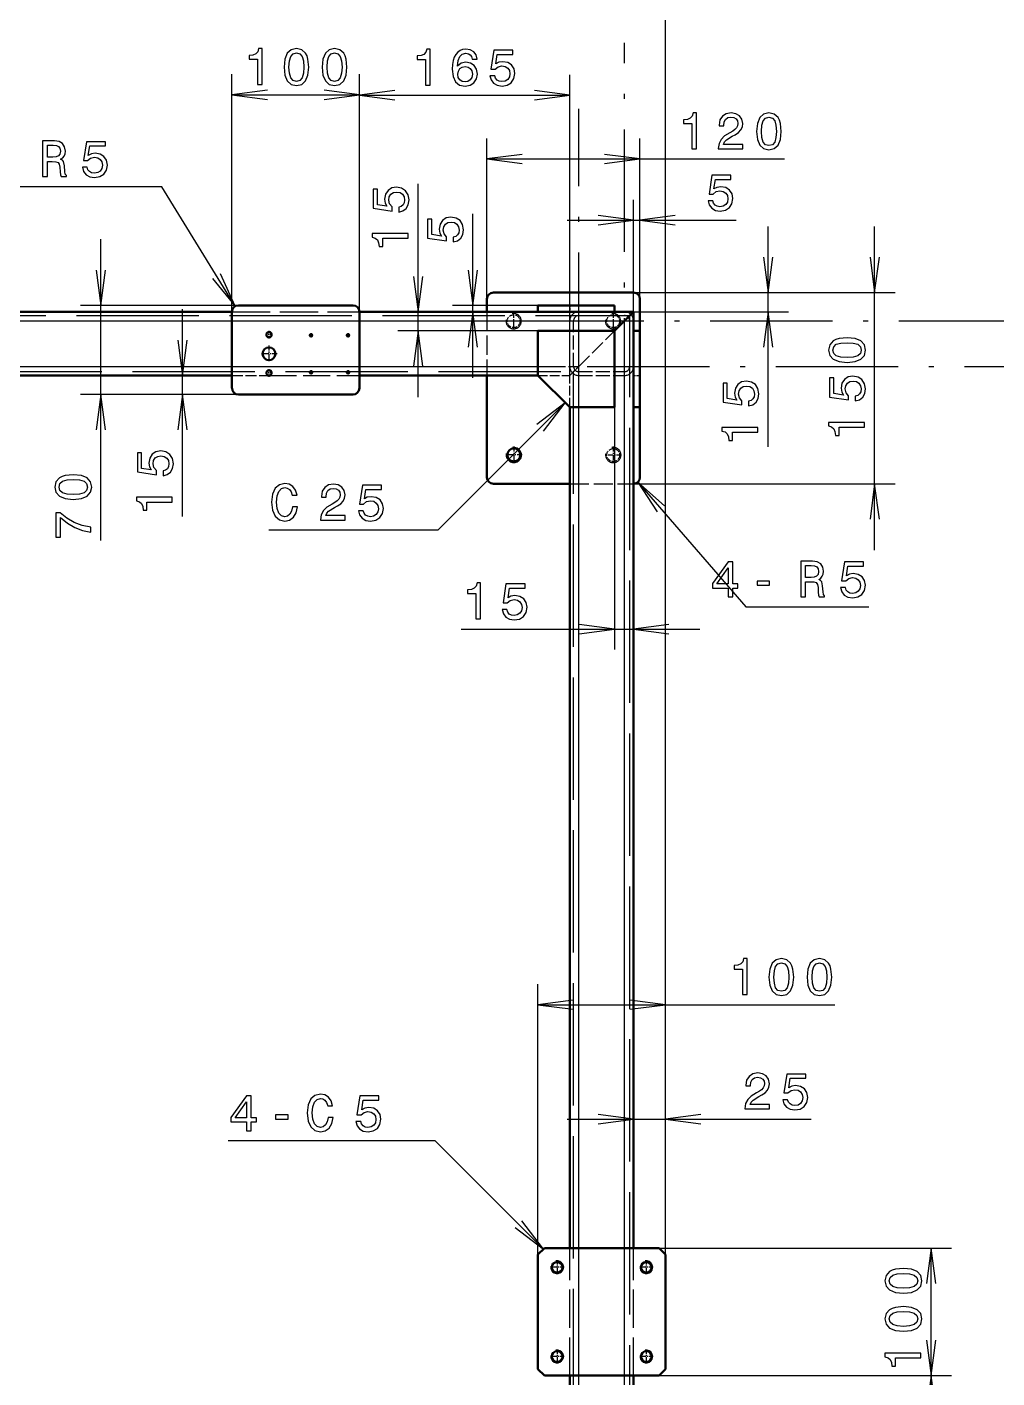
# Model space of a CAD drawing. Extents: x 0 to 1189, y 0 to 841.
# Drawn here: x 694.9 to 790.1, y 598.6 to 731.2 of the extents above; entities that cross this region are included whole.
import ezdxf

# ---------------------------------------------------------------- set-up
doc = ezdxf.new("R2010")
doc.units = 0
for name, pattern in [('DASHDOT', [18.5, 12, -3, 0.5, -3]), ('DASHED', [15, 12, -3]), ('DASHSPACE', [30, 12, -18])]:
    doc.linetypes.add(name, pattern=pattern)

msp = doc.modelspace()

# ---------------------------------------------------------------- linework, layer by layer
at = {"color": 7, "lineweight": 25}
for p, q in [((757.54, 610.72), (757.54, 766.69)), ((715.04, 703.22), (715.04, 726.51)), ((727.54, 703.22), (727.54, 726.51)), ((727.54, 703.22), (727.54, 726.46)), ((748.17, 696.97), (748.17, 726.46)), ((715.04, 724.51), (727.54, 724.51)), ((727.54, 724.46), (748.17, 724.46)), ((740.04, 704.47), (740.04, 720.21)), ((755.04, 704.47), (755.04, 720.21)), ((740.04, 718.21), (769.22, 718.21)), ((733.31, 694.84), (733.31, 715.77)), ((708.15, 715.48), (687.55, 715.48)), ((715.34, 703.75), (708.15, 715.48)), ((754.42, 703.22), (754.42, 714.19)), ((755.04, 704.47), (755.04, 714.19)), ((738.65, 696.72), (738.65, 712.83)), ((747.92, 712.19), (764.49, 712.19)), ((767.61, 689.97), (767.61, 711.59)), ((778.06, 679.84), (778.06, 711.59)), ((702.19, 680.77), (702.19, 710.34)), ((715.67, 703.84), (700.19, 703.84)), ((745.04, 703.84), (736.65, 703.84)), ((754.42, 705.09), (769.61, 705.09)), ((754.42, 705.09), (780.06, 705.09)), ((710.19, 683.13), (710.19, 703.47)), ((754.42, 703.22), (769.61, 703.22)), ((602.54, 702.34), (715.04, 702.34)), ((727.54, 702.34), (753.54, 702.34)), ((745.04, 701.34), (731.31, 701.34)), ((753.54, 611.34), (753.54, 702.34)), ((663.17, 697.84), (715.04, 697.84)), ((727.54, 697.84), (745.04, 697.84)), ((715.67, 695.09), (700.19, 695.09)), ((715.67, 695.09), (708.19, 695.09)), ((747.72, 694.29), (735.22, 681.78)), ((749.04, 611.34), (749.04, 693.84)), ((752.54, 693.84), (752.54, 670.08)), ((754.42, 686.34), (780.06, 686.34)), ((754.83, 686.5), (765.42, 674.25)), ((735.22, 681.78), (718.66, 681.78)), ((765.42, 674.25), (777.49, 674.25)), ((737.53, 672.08), (760.92, 672.08)), ((745.04, 610.72), (745.04, 637.23)), ((757.54, 610.72), (757.54, 637.23)), ((745.04, 635.23), (774.17, 635.23)), ((757.54, 610.72), (757.54, 626)), ((747.92, 624), (771.83, 624)), ((734.97, 621.86), (714.68, 621.86)), ((745.58, 611.25), (734.97, 621.86)), ((756.92, 611.34), (785.59, 611.34)), ((783.59, 598.84), (783.59, 611.34)), ((749.04, 577.59), (749.04, 598.84)), ((753.54, 557.22), (753.54, 598.84)), ((756.92, 598.84), (785.59, 598.84)), ((756.92, 598.84), (785.59, 598.84)), ((783.59, 574.47), (783.59, 598.84))]:
    msp.add_line(p, q, dxfattribs=at)
at = {"color": 7, "linetype": 'DASHDOT', "lineweight": 25}
for p, q in [((753.54, 413.09), (753.54, 729.59)), ((749.04, 419.54), (749.04, 723.14)), ((132.92, 702.34), (810.92, 702.34)), ((139.37, 697.84), (804.47, 697.84))]:
    msp.add_line(p, q, dxfattribs=at)
at = {"color": 7, "lineweight": 50}
for p, q in [((726.92, 703.84), (715.67, 703.84)), ((740.04, 704.47), (740.04, 703.22)), ((754.42, 705.09), (740.67, 705.09)), ((745.04, 703.84), (745.04, 703.22)), ((752.54, 703.84), (745.04, 703.84)), ((752.54, 703.84), (752.54, 703.22)), ((755.04, 701.34), (755.04, 704.47)), ((602.54, 703.22), (715.04, 703.22)), ((715.04, 703.22), (715.04, 695.72)), ((727.54, 703.22), (754.42, 703.22)), ((727.54, 695.72), (727.54, 703.22)), ((752.54, 703.22), (745.04, 703.22)), ((754.42, 703.22), (753.54, 702.34)), ((753.54, 702.34), (754.42, 703.22)), ((754.42, 611.34), (754.42, 703.22)), ((752.54, 701.34), (745.04, 701.34)), ((745.04, 701.34), (745.04, 696.97)), ((752.54, 701.34), (753.54, 702.34)), ((752.54, 701.34), (753.54, 702.34)), ((752.54, 693.84), (752.54, 701.34)), ((754.42, 701.34), (754.42, 693.84)), ((754.42, 701.34), (755.04, 701.34)), ((755.04, 701.34), (755.04, 693.84)), ((663.17, 696.97), (715.04, 696.97)), ((718.6, 696.97), (718.73, 696.97)), ((727.54, 696.97), (745.04, 696.97)), ((740.04, 696.97), (740.04, 686.97)), ((745.04, 696.97), (748.17, 693.84)), ((715.67, 695.09), (726.92, 695.09)), ((748.17, 611.34), (748.17, 693.84)), ((748.17, 693.84), (752.54, 693.84)), ((754.42, 693.84), (755.04, 693.84)), ((755.04, 686.97), (755.04, 693.84)), ((740.67, 686.34), (748.17, 686.34)), ((745.67, 611.34), (745.04, 610.72)), ((745.67, 611.34), (756.92, 611.34)), ((757.54, 610.72), (756.92, 611.34)), ((745.04, 610.72), (745.04, 599.47)), ((757.54, 599.47), (757.54, 610.72)), ((745.04, 599.47), (745.67, 598.84)), ((757.54, 599.47), (756.92, 598.84)), ((756.92, 598.84), (745.67, 598.84)), ((748.17, 577.59), (748.17, 598.84)), ((754.42, 557.22), (754.42, 598.84))]:
    msp.add_line(p, q, dxfattribs=at)
at = {"color": 7, "linetype": 'DASHED', "lineweight": 25, "ltscale": 0.015625}
for p, q in [((748.17, 703.84), (748.17, 703.22)), ((748.17, 703.84), (748.17, 703.22)), ((754.42, 696.97), (755.04, 696.97)), ((754.42, 696.97), (755.04, 696.97))]:
    msp.add_line(p, q, dxfattribs=at)
at = {"color": 7, "linetype": 'DASHED', "lineweight": 25}
for p, q in [((189.79, 702.84), (754.04, 702.84)), ((754.04, 439.84), (754.04, 702.84)), ((190.29, 702.34), (753.54, 702.34)), ((190.29, 702.34), (753.54, 702.34)), ((190.29, 702.34), (753.54, 702.34)), ((753.54, 440.34), (753.54, 702.34)), ((753.54, 440.34), (753.54, 702.34)), ((753.54, 440.34), (753.54, 702.34)), ((194.79, 697.84), (749.04, 697.84)), ((194.79, 697.84), (749.04, 697.84)), ((194.79, 697.84), (749.04, 697.84)), ((195.29, 697.34), (748.54, 697.34)), ((748.54, 445.34), (748.54, 697.34)), ((749.04, 444.84), (749.04, 697.84)), ((749.04, 444.84), (749.04, 697.84)), ((749.04, 444.84), (749.04, 697.84))]:
    msp.add_line(p, q, dxfattribs=at)
at = {"color": 7, "linetype": 'DASHED', "lineweight": 25, "ltscale": 0.3125}
for p, q in [((715.04, 703.22), (727.54, 703.22)), ((715.04, 702.34), (727.54, 702.34)), ((715.04, 697.84), (727.54, 697.84)), ((748.17, 598.84), (748.17, 611.34)), ((749.04, 598.84), (749.04, 611.34)), ((753.54, 598.84), (753.54, 611.34)), ((754.42, 598.84), (754.42, 611.34))]:
    msp.add_line(p, q, dxfattribs=at)
at = {"color": 7, "linetype": 'DASHED', "lineweight": 25, "ltscale": 0.15625}
msp.add_line((740.04, 703.22), (740.04, 696.97), dxfattribs=at)
at = {"color": 7, "linetype": 'DASHDOT', "lineweight": 25, "ltscale": 0.041055}
for p, q in [((742.66, 703.11), (742.66, 701.47)), ((752.41, 703.11), (752.41, 701.47)), ((743.48, 702.29), (741.84, 702.29)), ((753.23, 702.29), (751.59, 702.29)), ((742.68, 689.99), (742.68, 688.35)), ((752.43, 689.99), (752.43, 688.34)), ((743.5, 689.17), (741.86, 689.17)), ((753.25, 689.16), (751.61, 689.16))]:
    msp.add_line(p, q, dxfattribs=at)
at = {"color": 7, "linetype": 'DASHDOT', "lineweight": 25, "ltscale": 0.016794}
for p, q in [((718.67, 701.31), (718.67, 700.63)), ((719, 700.97), (718.33, 700.97)), ((719, 697.22), (718.33, 697.22)), ((718.67, 697.56), (718.67, 696.88))]:
    msp.add_line(p, q, dxfattribs=at)
at = {"color": 7, "linetype": 'DASHED', "lineweight": 25, "ltscale": 0.1125}
for p, q in [((748.17, 697.84), (748.17, 702.34)), ((748.54, 697.84), (748.54, 702.34)), ((749.04, 697.34), (753.54, 697.34)), ((749.04, 696.97), (753.54, 696.97))]:
    msp.add_line(p, q, dxfattribs=at)
at = {"color": 7, "linetype": 'DASHED', "lineweight": 25, "ltscale": 0.123744}
msp.add_line((749.04, 697.84), (752.54, 701.34), dxfattribs=at)
msp.add_line((749.04, 697.84), (752.54, 701.34), dxfattribs=at)
at = {"color": 7, "linetype": 'DASHDOT', "lineweight": 25, "ltscale": 0.040625}
for p, q in [((718.67, 699.91), (718.67, 698.28)), ((719.48, 699.09), (717.86, 699.09))]:
    msp.add_line(p, q, dxfattribs=at)
at = {"color": 7, "linetype": 'DASHDOT', "lineweight": 25, "ltscale": 0.008179}
for p, q in [((722.96, 700.91), (722.63, 700.91)), ((722.79, 701.07), (722.79, 700.74)), ((726.58, 700.91), (726.25, 700.91)), ((726.42, 701.07), (726.42, 700.74)), ((722.96, 697.28), (722.63, 697.28)), ((722.79, 697.45), (722.79, 697.12)), ((726.58, 697.28), (726.25, 697.28)), ((726.42, 697.45), (726.42, 697.12))]:
    msp.add_line(p, q, dxfattribs=at)
at = {"color": 7, "linetype": 'DASHED', "lineweight": 25, "ltscale": 0.1}
for p in [(745.04, 697.84), (749.04, 693.84)]:
    msp.add_line(p, (749.04, 697.84), dxfattribs=at)
at = {"color": 7, "linetype": 'DASHED', "lineweight": 25, "ltscale": 0.030936}
for p, q in [((748.17, 696.97), (749.04, 697.84)), ((749.04, 697.84), (748.17, 696.97))]:
    msp.add_line(p, q, dxfattribs=at)
at = {"color": 7, "linetype": 'DASHED', "lineweight": 25, "ltscale": 0.088994}
msp.add_line((715.04, 696.97), (718.6, 696.97), dxfattribs=at)
at = {"color": 7, "linetype": 'DASHED', "lineweight": 25, "ltscale": 0.220244}
msp.add_line((718.73, 696.97), (727.54, 696.97), dxfattribs=at)
at = {"color": 7, "linetype": 'DASHED', "lineweight": 25, "ltscale": 0.078125}
for p in [(745.04, 696.97), (748.17, 693.84)]:
    msp.add_line(p, (748.17, 696.97), dxfattribs=at)
at = {"color": 7, "linetype": 'DASHED', "lineweight": 25, "ltscale": 0.156252}
msp.add_line((748.17, 686.34), (754.42, 686.34), dxfattribs=at)
at = {"color": 7, "linetype": 'DASHDOT', "lineweight": 25, "ltscale": 0.034027}
for p, q in [((746.92, 610.15), (746.92, 608.79)), ((755.67, 610.15), (755.67, 608.79)), ((747.6, 609.47), (746.24, 609.47)), ((756.35, 609.47), (754.99, 609.47)), ((747.6, 600.72), (746.24, 600.72)), ((746.92, 601.4), (746.92, 600.04)), ((756.35, 600.72), (754.99, 600.72)), ((755.67, 601.4), (755.67, 600.04))]:
    msp.add_line(p, q, dxfattribs=at)
at = {"color": 7, "lineweight": 25}
for points in [[(717.54, 725.51), (718, 725.51), (718, 729.04), (717.65, 729.04), (717.56, 728.73), (717.38, 728.52), (717.1, 728.4), (716.72, 728.36), (716.72, 728), (717.54, 728)], [(720.15, 727.22), (720.22, 726.43), (720.46, 725.86), (720.84, 725.52), (721.36, 725.41), (721.88, 725.52), (722.26, 725.86), (722.49, 726.43), (722.57, 727.22), (722.49, 728.01), (722.4, 728.32), (722.26, 728.58), (721.88, 728.92), (721.36, 729.04), (720.84, 728.92), (720.46, 728.57), (720.22, 728.01)], [(723.88, 727.22), (723.96, 726.43), (724.2, 725.86), (724.58, 725.52), (725.1, 725.41), (725.62, 725.52), (726, 725.86), (726.23, 726.43), (726.31, 727.22), (726.23, 728.01), (726.13, 728.32), (726, 728.58), (725.62, 728.92), (725.1, 729.04), (724.58, 728.92), (724.2, 728.57), (723.96, 728.01)], [(720.63, 727.22), (720.67, 727.83), (720.8, 728.27), (721.03, 728.53), (721.36, 728.62), (721.7, 728.53), (721.92, 728.27), (722.05, 727.83), (722.09, 727.22), (722.05, 726.61), (721.92, 726.17), (721.7, 725.91), (721.36, 725.82), (721.03, 725.91), (720.8, 726.17), (720.67, 726.61)], [(724.37, 727.22), (724.41, 727.83), (724.53, 728.27), (724.76, 728.53), (725.1, 728.62), (725.43, 728.53), (725.66, 728.27), (725.79, 727.83), (725.83, 727.22), (725.79, 726.61), (725.66, 726.17), (725.43, 725.91), (725.1, 725.82), (724.76, 725.91), (724.53, 726.17), (724.41, 726.61)], [(734.03, 725.46), (734.49, 725.46), (734.49, 728.98), (734.15, 728.98), (734.05, 728.68), (733.87, 728.47), (733.6, 728.35), (733.21, 728.31), (733.21, 727.95), (734.03, 727.95)], [(739.07, 728.01), (738.97, 728.42), (738.75, 728.73), (738.41, 728.92), (737.96, 728.98), (737.66, 728.95), (737.41, 728.85), (737.18, 728.7), (736.99, 728.47), (736.84, 728.2), (736.73, 727.86), (736.66, 727.46), (736.64, 727.01), (736.72, 726.3), (736.96, 725.78), (737.36, 725.46), (737.91, 725.36), (738.4, 725.45), (738.77, 725.68), (739.01, 726.06), (739.1, 726.53), (739.01, 727.01), (738.78, 727.38), (738.42, 727.61), (737.98, 727.69), (737.5, 727.59), (737.14, 727.3), (737.22, 727.86), (737.38, 728.26), (737.62, 728.49), (737.97, 728.57), (738.22, 728.53), (738.41, 728.43), (738.54, 728.25), (738.6, 728.01)], [(740.34, 726.37), (740.45, 725.96), (740.7, 725.63), (741.06, 725.43), (741.53, 725.36), (742.04, 725.45), (742.43, 725.69), (742.69, 726.09), (742.78, 726.59), (742.7, 727.06), (742.45, 727.43), (742.08, 727.67), (741.59, 727.75), (741.21, 727.69), (740.92, 727.53), (741.06, 728.47), (742.59, 728.47), (742.59, 728.88), (740.72, 728.88), (740.44, 727.03), (740.85, 727.03), (741.14, 727.26), (741.51, 727.35), (741.83, 727.29), (742.08, 727.13), (742.24, 726.89), (742.29, 726.57), (742.24, 726.25), (742.08, 726), (741.83, 725.85), (741.51, 725.79), (741.24, 725.83), (741.04, 725.94), (740.89, 726.12), (740.81, 726.37)], [(738.61, 726.53), (738.55, 726.21), (738.41, 725.97), (738.18, 725.81), (737.9, 725.76), (737.6, 725.81), (737.38, 725.96), (737.23, 726.2), (737.19, 726.52), (737.24, 726.83), (737.38, 727.07), (737.61, 727.22), (737.92, 727.28), (738.19, 727.22), (738.41, 727.08), (738.55, 726.84)], [(760.13, 719.21), (760.59, 719.21), (760.59, 722.73), (760.25, 722.73), (760.16, 722.42), (759.98, 722.22), (759.7, 722.09), (759.32, 722.05), (759.32, 721.7), (760.13, 721.7)], [(762.73, 719.21), (765.14, 719.21), (765.14, 719.64), (763.24, 719.64), (763.34, 719.88), (763.52, 720.07), (764.08, 720.43), (764.38, 720.58), (764.71, 720.8), (764.95, 721.05), (765.09, 721.35), (765.14, 721.69), (765.05, 722.11), (764.81, 722.44), (764.45, 722.65), (763.98, 722.73), (763.5, 722.64), (763.13, 722.41), (762.89, 722.03), (762.81, 721.53), (762.81, 721.46), (763.27, 721.46), (763.27, 721.5), (763.32, 721.84), (763.45, 722.09), (763.67, 722.26), (763.96, 722.31), (764.25, 722.26), (764.47, 722.14), (764.61, 721.94), (764.66, 721.69), (764.62, 721.46), (764.53, 721.26), (764.36, 721.09), (764.14, 720.94), (763.85, 720.78), (763.35, 720.47), (763, 720.13), (762.8, 719.73), (762.73, 719.22)], [(766.48, 720.91), (766.56, 720.12), (766.79, 719.56), (767.17, 719.22), (767.7, 719.1), (768.22, 719.22), (768.6, 719.56), (768.83, 720.12), (768.91, 720.91), (768.83, 721.7), (768.73, 722.01), (768.6, 722.27), (768.22, 722.61), (767.7, 722.73), (767.17, 722.61), (766.79, 722.27), (766.56, 721.7)], [(766.97, 720.91), (767.01, 721.52), (767.13, 721.96), (767.36, 722.22), (767.7, 722.31), (768.03, 722.22), (768.26, 721.96), (768.38, 721.52), (768.42, 720.91), (768.38, 720.3), (768.26, 719.86), (768.03, 719.6), (767.7, 719.52), (767.36, 719.6), (767.13, 719.86), (767.01, 720.3)], [(696.47, 716.48), (696.94, 716.48), (696.94, 717.96), (697.42, 717.96), (697.77, 717.94), (697.99, 717.87), (698.11, 717.7), (698.16, 717.41), (698.19, 716.95), (698.22, 716.66), (698.28, 716.48), (698.81, 716.48), (698.81, 716.58), (698.69, 716.72), (698.65, 716.98), (698.62, 717.54), (698.53, 717.96), (698.42, 718.09), (698.23, 718.19), (698.44, 718.32), (698.58, 718.49), (698.67, 718.71), (698.7, 718.98), (698.63, 719.4), (698.43, 719.72), (698.09, 719.91), (697.64, 719.98), (696.47, 719.98)], [(700.38, 717.39), (700.49, 716.98), (700.74, 716.66), (701.1, 716.45), (701.56, 716.38), (702.07, 716.47), (702.47, 716.72), (702.72, 717.11), (702.82, 717.61), (702.73, 718.08), (702.49, 718.45), (702.11, 718.69), (701.62, 718.77), (701.25, 718.71), (700.95, 718.55), (701.1, 719.49), (702.63, 719.49), (702.63, 719.9), (700.76, 719.9), (700.48, 718.05), (700.88, 718.05), (701.18, 718.28), (701.55, 718.37), (701.87, 718.32), (702.12, 718.15), (702.28, 717.91), (702.33, 717.59), (702.28, 717.27), (702.11, 717.02), (701.87, 716.87), (701.55, 716.81), (701.28, 716.85), (701.08, 716.96), (700.92, 717.15), (700.85, 717.39)], [(697.51, 719.55), (697.82, 719.52), (698.03, 719.42), (698.17, 719.25), (698.21, 718.97), (698.16, 718.68), (698.03, 718.5), (697.8, 718.41), (697.48, 718.39), (696.94, 718.39), (696.94, 719.55)], [(761.72, 714.1), (761.84, 713.69), (762.08, 713.37), (762.45, 713.16), (762.91, 713.09), (763.42, 713.18), (763.82, 713.43), (764.07, 713.82), (764.17, 714.32), (764.08, 714.79), (763.84, 715.16), (763.46, 715.4), (762.97, 715.48), (762.59, 715.42), (762.3, 715.26), (762.44, 716.2), (763.97, 716.2), (763.97, 716.61), (762.1, 716.61), (761.83, 714.76), (762.23, 714.76), (762.52, 715), (762.89, 715.08), (763.22, 715.03), (763.46, 714.86), (763.62, 714.62), (763.68, 714.3), (763.62, 713.98), (763.46, 713.73), (763.21, 713.58), (762.89, 713.52), (762.63, 713.56), (762.42, 713.67), (762.27, 713.86), (762.19, 714.1)], [(731.39, 713), (731.81, 713.11), (732.13, 713.36), (732.33, 713.72), (732.41, 714.19), (732.32, 714.69), (732.07, 715.09), (731.68, 715.35), (731.17, 715.44), (730.7, 715.36), (730.34, 715.11), (730.1, 714.74), (730.01, 714.25), (730.07, 713.87), (730.24, 713.58), (729.3, 713.72), (729.3, 715.25), (728.88, 715.25), (728.88, 713.38), (730.74, 713.1), (730.74, 713.5), (730.5, 713.8), (730.42, 714.17), (730.47, 714.49), (730.63, 714.74), (730.88, 714.9), (731.2, 714.95), (731.52, 714.9), (731.76, 714.74), (731.92, 714.49), (731.97, 714.17), (731.94, 713.9), (731.82, 713.7), (731.64, 713.55), (731.39, 713.47)], [(736.73, 710.06), (737.15, 710.18), (737.47, 710.42), (737.67, 710.79), (737.75, 711.25), (737.66, 711.76), (737.41, 712.16), (737.02, 712.41), (736.51, 712.51), (736.04, 712.42), (735.67, 712.18), (735.44, 711.8), (735.35, 711.31), (735.41, 710.93), (735.58, 710.64), (734.64, 710.78), (734.64, 712.31), (734.22, 712.31), (734.22, 710.44), (736.08, 710.17), (736.08, 710.57), (735.84, 710.86), (735.76, 711.23), (735.81, 711.56), (735.97, 711.8), (736.22, 711.96), (736.54, 712.02), (736.85, 711.96), (737.1, 711.8), (737.26, 711.55), (737.31, 711.23), (737.28, 710.97), (737.16, 710.76), (736.98, 710.61), (736.73, 710.53)], [(732.31, 710.42), (732.31, 710.88), (728.78, 710.88), (728.78, 710.54), (729.09, 710.45), (729.3, 710.27), (729.42, 709.99), (729.46, 709.61), (729.82, 709.61), (729.82, 710.42)], [(775.35, 698.24), (776.14, 698.32), (776.71, 698.55), (777.05, 698.93), (777.16, 699.46), (777.05, 699.97), (776.71, 700.35), (776.14, 700.59), (775.35, 700.67), (774.57, 700.59), (774.25, 700.49), (774, 700.35), (773.65, 699.97), (773.54, 699.46), (773.65, 698.93), (774, 698.55), (774.57, 698.32)], [(775.35, 698.72), (774.74, 698.76), (774.3, 698.89), (774.05, 699.12), (773.96, 699.46), (774.05, 699.79), (774.3, 700.02), (774.74, 700.14), (775.35, 700.18), (775.97, 700.14), (776.41, 700.02), (776.66, 699.79), (776.75, 699.46), (776.66, 699.12), (776.41, 698.89), (775.97, 698.76)], [(765.7, 693.97), (766.11, 694.09), (766.43, 694.33), (766.64, 694.7), (766.71, 695.16), (766.62, 695.67), (766.37, 696.07), (765.98, 696.32), (765.48, 696.42), (765.01, 696.33), (764.64, 696.09), (764.4, 695.71), (764.32, 695.22), (764.38, 694.84), (764.54, 694.55), (763.6, 694.69), (763.6, 696.22), (763.19, 696.22), (763.19, 694.35), (765.04, 694.08), (765.04, 694.48), (764.8, 694.77), (764.72, 695.14), (764.77, 695.47), (764.94, 695.71), (765.18, 695.87), (765.5, 695.93), (765.82, 695.87), (766.07, 695.71), (766.22, 695.46), (766.28, 695.14), (766.24, 694.88), (766.13, 694.67), (765.94, 694.52), (765.7, 694.44)], [(776.15, 694.47), (776.56, 694.58), (776.89, 694.83), (777.09, 695.19), (777.16, 695.65), (777.07, 696.16), (776.82, 696.56), (776.43, 696.81), (775.93, 696.91), (775.46, 696.82), (775.09, 696.58), (774.85, 696.2), (774.77, 695.71), (774.83, 695.34), (774.99, 695.04), (774.05, 695.18), (774.05, 696.72), (773.64, 696.72), (773.64, 694.85), (775.49, 694.57), (775.49, 694.97), (775.26, 695.27), (775.17, 695.64), (775.23, 695.96), (775.39, 696.21), (775.63, 696.36), (775.95, 696.42), (776.27, 696.36), (776.52, 696.2), (776.67, 695.96), (776.73, 695.64), (776.69, 695.37), (776.58, 695.16), (776.4, 695.01), (776.15, 694.94)], [(777.06, 691.89), (777.06, 692.35), (773.54, 692.35), (773.54, 692.01), (773.84, 691.92), (774.05, 691.74), (774.17, 691.46), (774.21, 691.08), (774.57, 691.08), (774.57, 691.89)], [(766.61, 691.4), (766.61, 691.86), (763.08, 691.86), (763.08, 691.51), (763.39, 691.42), (763.6, 691.24), (763.72, 690.96), (763.76, 690.58), (764.12, 690.58), (764.12, 691.4)], [(708.28, 687.13), (708.69, 687.24), (709.02, 687.49), (709.22, 687.85), (709.3, 688.31), (709.2, 688.82), (708.96, 689.22), (708.56, 689.47), (708.06, 689.57), (707.59, 689.48), (707.22, 689.24), (706.99, 688.86), (706.9, 688.37), (706.96, 688), (707.13, 687.7), (706.18, 687.84), (706.18, 689.38), (705.77, 689.38), (705.77, 687.51), (707.63, 687.23), (707.63, 687.63), (707.39, 687.93), (707.3, 688.3), (707.36, 688.62), (707.52, 688.87), (707.77, 689.02), (708.08, 689.08), (708.4, 689.02), (708.65, 688.86), (708.81, 688.62), (708.86, 688.3), (708.83, 688.03), (708.71, 687.82), (708.53, 687.67), (708.28, 687.6)], [(699.48, 684.8), (700.27, 684.88), (700.84, 685.12), (701.18, 685.5), (701.29, 686.02), (701.18, 686.54), (700.84, 686.92), (700.27, 687.15), (699.48, 687.23), (698.69, 687.15), (698.38, 687.05), (698.12, 686.92), (697.78, 686.54), (697.67, 686.02), (697.78, 685.5), (698.13, 685.12), (698.69, 684.88)], [(699.48, 685.29), (698.87, 685.33), (698.43, 685.45), (698.17, 685.68), (698.08, 686.02), (698.17, 686.35), (698.43, 686.58), (698.87, 686.71), (699.48, 686.75), (700.1, 686.71), (700.54, 686.58), (700.79, 686.35), (700.88, 686.02), (700.79, 685.68), (700.54, 685.45), (700.1, 685.33)], [(720.99, 684.08), (720.89, 683.66), (720.73, 683.35), (720.49, 683.17), (720.22, 683.11), (719.89, 683.2), (719.64, 683.47), (719.46, 683.91), (719.41, 684.53), (719.46, 685.14), (719.63, 685.59), (719.89, 685.86), (720.22, 685.96), (720.46, 685.91), (720.67, 685.77), (720.83, 685.54), (720.94, 685.23), (721.42, 685.23), (721.27, 685.7), (721.01, 686.07), (720.65, 686.3), (720.22, 686.38), (719.69, 686.25), (719.28, 685.9), (719.02, 685.32), (718.92, 684.53), (719.02, 683.74), (719.28, 683.16), (719.69, 682.81), (720.22, 682.68), (720.69, 682.78), (721.07, 683.05), (721.34, 683.49), (721.48, 684.08)], [(723.73, 682.78), (726.14, 682.78), (726.14, 683.21), (724.24, 683.21), (724.34, 683.45), (724.52, 683.65), (725.08, 684.01), (725.38, 684.16), (725.71, 684.37), (725.95, 684.63), (726.09, 684.92), (726.14, 685.26), (726.05, 685.68), (725.81, 686.02), (725.45, 686.23), (724.98, 686.31), (724.5, 686.22), (724.13, 685.98), (723.89, 685.6), (723.81, 685.1), (723.81, 685.03), (724.27, 685.03), (724.27, 685.07), (724.32, 685.42), (724.45, 685.67), (724.67, 685.83), (724.96, 685.89), (725.25, 685.84), (725.47, 685.71), (725.61, 685.51), (725.66, 685.27), (725.62, 685.03), (725.53, 684.84), (725.36, 684.67), (725.14, 684.51), (724.85, 684.35), (724.35, 684.04), (724, 683.71), (723.8, 683.3), (723.73, 682.8)], [(727.45, 683.69), (727.56, 683.28), (727.8, 682.96), (728.17, 682.75), (728.63, 682.68), (729.14, 682.77), (729.54, 683.02), (729.79, 683.41), (729.89, 683.91), (729.8, 684.38), (729.56, 684.75), (729.18, 684.99), (728.69, 685.07), (728.31, 685.01), (728.02, 684.85), (728.16, 685.79), (729.7, 685.79), (729.7, 686.2), (727.83, 686.2), (727.55, 684.35), (727.95, 684.35), (728.24, 684.59), (728.62, 684.67), (728.94, 684.62), (729.19, 684.45), (729.34, 684.21), (729.4, 683.89), (729.34, 683.57), (729.18, 683.32), (728.93, 683.17), (728.62, 683.11), (728.35, 683.15), (728.14, 683.26), (727.99, 683.45), (727.92, 683.69)], [(709.19, 684.55), (709.19, 685.01), (705.67, 685.01), (705.67, 684.67), (705.98, 684.58), (706.18, 684.4), (706.3, 684.12), (706.34, 683.74), (706.7, 683.74), (706.7, 684.55)], [(701.19, 681.58), (701.19, 682.09), (700.36, 682.26), (699.58, 682.55), (698.86, 682.96), (698.18, 683.5), (697.77, 683.5), (697.77, 681.1), (698.23, 681.1), (698.23, 683.02), (698.91, 682.47), (699.62, 682.05), (700.37, 681.75)], [(763.69, 675.25), (764.15, 675.25), (764.15, 676.11), (764.65, 676.11), (764.65, 676.52), (764.15, 676.52), (764.15, 678.67), (763.69, 678.67), (762.15, 676.56), (762.15, 676.11), (763.69, 676.11)], [(770.81, 675.25), (771.28, 675.25), (771.28, 676.72), (771.76, 676.72), (772.11, 676.71), (772.34, 676.64), (772.46, 676.47), (772.51, 676.17), (772.53, 675.72), (772.56, 675.42), (772.62, 675.25), (773.15, 675.25), (773.15, 675.34), (773.04, 675.48), (773, 675.74), (772.96, 676.31), (772.88, 676.73), (772.76, 676.86), (772.58, 676.96), (772.78, 677.08), (772.92, 677.26), (773.01, 677.48), (773.04, 677.75), (772.97, 678.17), (772.77, 678.49), (772.44, 678.68), (771.98, 678.75), (770.81, 678.75)], [(774.72, 676.16), (774.83, 675.74), (775.08, 675.42), (775.44, 675.22), (775.91, 675.14), (776.42, 675.24), (776.82, 675.48), (777.07, 675.88), (777.16, 676.38), (777.08, 676.85), (776.84, 677.22), (776.46, 677.45), (775.97, 677.54), (775.59, 677.48), (775.3, 677.31), (775.44, 678.26), (776.97, 678.26), (776.97, 678.67), (775.1, 678.67), (774.82, 676.81), (775.23, 676.81), (775.52, 677.05), (775.89, 677.14), (776.22, 677.08), (776.46, 676.92), (776.62, 676.67), (776.67, 676.36), (776.62, 676.04), (776.46, 675.79), (776.21, 675.63), (775.89, 675.58), (775.63, 675.61), (775.42, 675.73), (775.27, 675.91), (775.19, 676.16)], [(762.58, 676.52), (763.69, 678.09), (763.69, 676.52)], [(771.85, 678.32), (772.16, 678.29), (772.38, 678.19), (772.51, 678.01), (772.56, 677.74), (772.51, 677.44), (772.37, 677.27), (772.14, 677.18), (771.82, 677.15), (771.28, 677.15), (771.28, 678.32)], [(738.96, 673.08), (739.42, 673.08), (739.42, 676.61), (739.08, 676.61), (738.98, 676.3), (738.8, 676.09), (738.53, 675.97), (738.14, 675.93), (738.14, 675.57), (738.96, 675.57)], [(741.54, 673.99), (741.65, 673.58), (741.89, 673.26), (742.26, 673.06), (742.72, 672.98), (743.23, 673.07), (743.63, 673.32), (743.88, 673.71), (743.98, 674.22), (743.89, 674.68), (743.65, 675.05), (743.27, 675.29), (742.78, 675.38), (742.4, 675.31), (742.11, 675.15), (742.25, 676.09), (743.79, 676.09), (743.79, 676.51), (741.91, 676.51), (741.64, 674.65), (742.04, 674.65), (742.33, 674.89), (742.71, 674.97), (743.03, 674.92), (743.28, 674.76), (743.43, 674.51), (743.49, 674.19), (743.43, 673.87), (743.27, 673.63), (743.02, 673.47), (742.71, 673.41), (742.44, 673.45), (742.23, 673.56), (742.08, 673.75), (742, 673.99)], [(766.54, 676.4), (767.76, 676.4), (767.76, 676.8), (766.54, 676.8)], [(765.09, 636.23), (765.55, 636.23), (765.55, 639.76), (765.21, 639.76), (765.12, 639.45), (764.94, 639.25), (764.66, 639.12), (764.27, 639.08), (764.27, 638.73), (765.09, 638.73)], [(767.7, 637.94), (767.78, 637.15), (768.02, 636.59), (768.39, 636.24), (768.92, 636.13), (769.44, 636.24), (769.82, 636.59), (770.05, 637.15), (770.13, 637.94), (770.05, 638.73), (769.95, 639.04), (769.82, 639.3), (769.44, 639.64), (768.92, 639.76), (768.39, 639.64), (768.02, 639.3), (767.78, 638.73)], [(768.19, 637.94), (768.23, 638.55), (768.35, 638.99), (768.58, 639.25), (768.92, 639.34), (769.25, 639.25), (769.48, 638.99), (769.6, 638.55), (769.64, 637.94), (769.6, 637.33), (769.48, 636.89), (769.25, 636.63), (768.92, 636.55), (768.58, 636.63), (768.35, 636.89), (768.23, 637.33)], [(771.44, 637.94), (771.51, 637.15), (771.75, 636.59), (772.13, 636.24), (772.65, 636.13), (773.17, 636.24), (773.55, 636.59), (773.78, 637.15), (773.87, 637.94), (773.78, 638.73), (773.69, 639.04), (773.55, 639.3), (773.17, 639.64), (772.65, 639.76), (772.13, 639.64), (771.75, 639.3), (771.51, 638.73)], [(771.92, 637.94), (771.96, 638.55), (772.09, 638.99), (772.32, 639.25), (772.65, 639.34), (772.99, 639.25), (773.21, 638.99), (773.34, 638.55), (773.38, 637.94), (773.34, 637.33), (773.21, 636.89), (772.99, 636.63), (772.65, 636.55), (772.32, 636.63), (772.09, 636.89), (771.96, 637.33)], [(765.34, 625), (767.75, 625), (767.75, 625.44), (765.85, 625.44), (765.95, 625.67), (766.14, 625.87), (766.69, 626.23), (766.99, 626.38), (767.33, 626.6), (767.56, 626.85), (767.7, 627.15), (767.75, 627.48), (767.66, 627.91), (767.43, 628.24), (767.06, 628.45), (766.59, 628.53), (766.11, 628.44), (765.74, 628.2), (765.5, 627.83), (765.42, 627.33), (765.42, 627.26), (765.88, 627.26), (765.88, 627.3), (765.93, 627.64), (766.06, 627.89), (766.28, 628.05), (766.57, 628.11), (766.86, 628.06), (767.08, 627.93), (767.22, 627.74), (767.27, 627.49), (767.23, 627.26), (767.14, 627.06), (766.98, 626.89), (766.76, 626.74), (766.46, 626.58), (765.96, 626.26), (765.62, 625.93), (765.41, 625.53), (765.34, 625.02)], [(769.06, 625.91), (769.17, 625.5), (769.42, 625.18), (769.78, 624.98), (770.24, 624.9), (770.75, 624.99), (771.15, 625.24), (771.4, 625.63), (771.5, 626.14), (771.41, 626.61), (771.17, 626.97), (770.79, 627.21), (770.3, 627.3), (769.93, 627.24), (769.63, 627.07), (769.78, 628.01), (771.31, 628.01), (771.31, 628.43), (769.44, 628.43), (769.16, 626.57), (769.56, 626.57), (769.86, 626.81), (770.23, 626.89), (770.55, 626.84), (770.8, 626.68), (770.96, 626.43), (771.01, 626.11), (770.96, 625.79), (770.79, 625.55), (770.55, 625.39), (770.23, 625.33), (769.96, 625.37), (769.76, 625.49), (769.6, 625.67), (769.53, 625.91)], [(716.47, 622.86), (716.93, 622.86), (716.93, 623.73), (717.43, 623.73), (717.43, 624.13), (716.93, 624.13), (716.93, 626.28), (716.47, 626.28), (714.93, 624.17), (714.93, 623.73), (716.47, 623.73)], [(715.36, 624.13), (716.47, 625.7), (716.47, 624.13)], [(724.48, 624.16), (724.38, 623.74), (724.22, 623.43), (723.98, 623.25), (723.71, 623.19), (723.38, 623.28), (723.13, 623.55), (722.96, 623.99), (722.9, 624.61), (722.96, 625.22), (723.12, 625.67), (723.38, 625.94), (723.71, 626.04), (723.95, 625.99), (724.16, 625.85), (724.32, 625.62), (724.43, 625.31), (724.91, 625.31), (724.76, 625.79), (724.5, 626.15), (724.14, 626.38), (723.71, 626.46), (723.18, 626.33), (722.77, 625.98), (722.51, 625.4), (722.42, 624.61), (722.51, 623.82), (722.77, 623.24), (723.18, 622.89), (723.71, 622.76), (724.18, 622.86), (724.56, 623.13), (724.83, 623.57), (724.97, 624.16)], [(727.2, 623.77), (727.31, 623.36), (727.56, 623.04), (727.92, 622.83), (728.39, 622.76), (728.9, 622.85), (729.3, 623.1), (729.55, 623.49), (729.64, 623.99), (729.56, 624.46), (729.32, 624.83), (728.94, 625.07), (728.45, 625.15), (728.07, 625.09), (727.78, 624.93), (727.92, 625.87), (729.45, 625.87), (729.45, 626.28), (727.58, 626.28), (727.3, 624.43), (727.71, 624.43), (728, 624.67), (728.37, 624.75), (728.69, 624.7), (728.94, 624.53), (729.1, 624.29), (729.15, 623.97), (729.1, 623.65), (728.94, 623.4), (728.69, 623.25), (728.37, 623.19), (728.1, 623.23), (727.9, 623.34), (727.75, 623.53), (727.67, 623.77)], [(719.32, 624.01), (720.54, 624.01), (720.54, 624.41), (719.32, 624.41)], [(780.88, 606.92), (781.67, 607), (782.24, 607.24), (782.58, 607.62), (782.69, 608.14), (782.58, 608.66), (782.24, 609.04), (781.67, 609.27), (780.88, 609.35), (780.09, 609.27), (779.78, 609.17), (779.52, 609.04), (779.18, 608.66), (779.06, 608.14), (779.18, 607.62), (779.53, 607.24), (780.09, 607)], [(780.88, 607.41), (780.27, 607.45), (779.83, 607.58), (779.57, 607.8), (779.48, 608.14), (779.57, 608.47), (779.83, 608.7), (780.27, 608.83), (780.88, 608.87), (781.49, 608.83), (781.93, 608.7), (782.19, 608.47), (782.28, 608.14), (782.19, 607.8), (781.93, 607.58), (781.49, 607.45)], [(780.88, 603.19), (781.67, 603.26), (782.24, 603.5), (782.58, 603.88), (782.69, 604.4), (782.58, 604.92), (782.24, 605.3), (781.67, 605.53), (780.88, 605.61), (780.09, 605.53), (779.78, 605.44), (779.52, 605.3), (779.18, 604.92), (779.06, 604.4), (779.18, 603.88), (779.53, 603.5), (780.09, 603.26)], [(780.88, 603.67), (780.27, 603.71), (779.83, 603.84), (779.57, 604.07), (779.48, 604.4), (779.57, 604.74), (779.83, 604.96), (780.27, 605.09), (780.88, 605.13), (781.49, 605.09), (781.93, 604.96), (782.19, 604.74), (782.28, 604.4), (782.19, 604.07), (781.93, 603.84), (781.49, 603.71)], [(782.59, 600.58), (782.59, 601.04), (779.06, 601.04), (779.06, 600.69), (779.37, 600.6), (779.58, 600.42), (779.7, 600.14), (779.74, 599.76), (780.1, 599.76), (780.1, 600.58)]]:
    msp.add_lwpolyline(points, close=True, dxfattribs=at)
for points in [[(718.51, 724.97), (715.04, 724.51), (718.51, 724.05)], [(724.07, 724.05), (727.54, 724.51), (724.07, 724.97)], [(731.01, 724.91), (727.54, 724.46), (731.01, 724)], [(744.7, 724), (748.17, 724.46), (744.7, 724.91)], [(743.51, 718.66), (740.04, 718.21), (743.51, 717.75)], [(751.57, 717.75), (755.04, 718.21), (751.57, 718.66)], [(750.95, 711.73), (754.42, 712.19), (750.95, 712.65)], [(758.51, 712.65), (755.04, 712.19), (758.51, 711.73)], [(767.15, 708.56), (767.61, 705.09), (768.07, 708.56)], [(777.61, 708.56), (778.06, 705.09), (778.52, 708.56)], [(701.73, 707.31), (702.19, 703.84), (702.65, 707.31)], [(713.14, 706.47), (715.34, 703.75), (713.92, 706.95)], [(732.85, 706.69), (733.31, 703.22), (733.76, 706.69)], [(738.19, 707.31), (738.65, 703.84), (739.1, 707.31)], [(739.1, 699.75), (738.65, 703.22), (738.19, 699.75)], [(768.07, 699.75), (767.61, 703.22), (767.15, 699.75)], [(733.76, 697.87), (733.31, 701.34), (732.85, 697.87)], [(709.74, 700.44), (710.19, 696.97), (710.65, 700.44)], [(702.65, 691.62), (702.19, 695.09), (701.73, 691.62)], [(710.65, 691.62), (710.19, 695.09), (709.74, 691.62)], [(745.59, 691.51), (747.72, 694.29), (744.95, 692.16)], [(757.44, 684.17), (754.83, 686.5), (756.75, 683.57)], [(778.52, 682.87), (778.06, 686.34), (777.61, 682.87)], [(749.07, 671.62), (752.54, 672.08), (749.07, 672.54)], [(757.89, 672.54), (754.42, 672.08), (757.89, 671.62)], [(748.51, 635.69), (745.04, 635.23), (748.51, 634.78)], [(754.07, 634.78), (757.54, 635.23), (754.07, 635.69)], [(750.95, 623.55), (754.42, 624), (750.95, 624.46)], [(761.01, 624.46), (757.54, 624), (761.01, 623.55)], [(742.8, 613.38), (745.58, 611.25), (743.45, 614.03)], [(784.05, 607.87), (783.59, 611.34), (783.13, 607.87)], [(783.13, 602.31), (783.59, 598.84), (784.05, 602.31)], [(784.05, 595.37), (783.59, 598.84), (783.13, 595.37)]]:
    msp.add_lwpolyline(points, dxfattribs=at)
at = {"color": 7, "linetype": 'DASHED', "lineweight": 25, "ltscale": 0.042108}
for centre in [(742.66, 702.29), (752.41, 702.29), (752.43, 689.16)]:
    msp.add_circle(centre, 0.632, dxfattribs=at)
at = {"color": 7, "lineweight": 50}
for centre, radius in [((718.67, 700.97), 0.258), ((722.79, 700.91), 0.126), ((726.42, 700.91), 0.126), ((718.67, 699.09), 0.625), ((718.67, 697.22), 0.258), ((722.79, 697.28), 0.126), ((726.42, 697.28), 0.126), ((742.68, 689.17), 0.632), ((746.92, 609.47), 0.524), ((755.67, 609.47), 0.524), ((746.92, 600.72), 0.524), ((755.67, 600.72), 0.524)]:
    msp.add_circle(centre, radius, dxfattribs=at)
for centre, radius, start, end in [((715.67, 703.22), 0.625, 90, 180), ((726.92, 703.22), 0.625, 0, 90), ((740.67, 704.47), 0.625, 90, 180), ((754.42, 704.47), 0.625, 0, 90), ((753.54, 702.34), 0.875, 89.8282, 90), ((753.54, 702.34), 0.875, 0, 0.1664), ((715.67, 695.72), 0.625, 180, 270), ((726.92, 695.72), 0.625, 270, 360), ((740.67, 686.97), 0.625, 180, 270), ((754.42, 686.97), 0.625, 270, 360)]:
    msp.add_arc(centre, radius, start, end, dxfattribs=at)
at = {"color": 7, "linetype": 'DASHSPACE', "lineweight": 25}
for centre in [(742.66, 702.29), (752.41, 702.29), (752.43, 689.16)]:
    msp.add_arc(centre, 0.75, 170, 100, dxfattribs=at)
at = {"color": 7, "linetype": 'DASHED', "lineweight": 25}
for centre, radius, start, end in [((749.04, 702.34), 0.875, 90, 180), ((749.04, 702.34), 0.5, 90, 180), ((753.54, 702.34), 0.5, 0, 90), ((753.54, 702.34), 0.875, 0.1664, 89.8282), ((749.04, 697.84), 0.875, 180, 270), ((749.04, 697.84), 0.5, 180, 270), ((753.54, 697.84), 0.875, 270, 360), ((753.54, 697.84), 0.5, 270, 360)]:
    msp.add_arc(centre, radius, start, end, dxfattribs=at)
at = {"color": 7, "lineweight": 25}
for centre, radius in [((718.67, 700.97), 0.312), ((722.79, 700.91), 0.156), ((726.42, 700.91), 0.156), ((718.67, 697.22), 0.312), ((722.79, 697.28), 0.156), ((726.42, 697.28), 0.156), ((742.68, 689.17), 0.75), ((746.92, 609.47), 0.625), ((755.67, 609.47), 0.625), ((746.92, 600.72), 0.625), ((755.67, 600.72), 0.625)]:
    msp.add_arc(centre, radius, 170, 100, dxfattribs=at)

doc.saveas('drawing.dxf')
